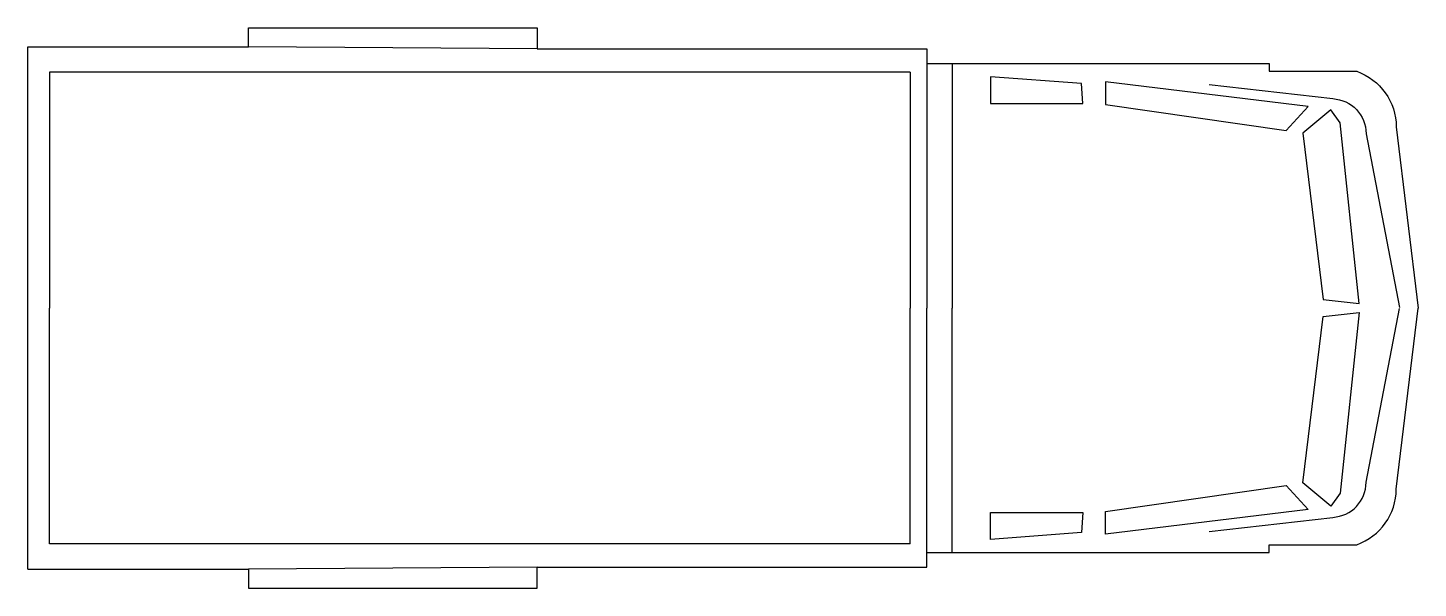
# Model space of a CAD drawing. Extents: x 0.02 to 6.17, y -1.24 to 1.24.
import ezdxf

# ---------------------------------------------------------------- set-up
doc = ezdxf.new("R2010")
doc.units = 0
doc.layers.add('SIMBOLI', color=2, linetype='CONTINUOUS')
doc.layers.add('SIMBOLI_IB', color=2, linetype='CONTINUOUS')

msp = doc.modelspace()

# ---------------------------------------------------------------- linework, layer by layer
at = {"layer": 'SIMBOLI', "color": 0}
for p, q in [((0.9978, 1.1573), (0.9978, 1.2409)), ((0.9978, 1.2409), (2.2738, 1.2409)), ((2.2738, 1.2409), (2.2738, 1.1476)), ((0.0219, -1.1539), (0.0219, 1.1573)), ((0.0219, 1.1573), (0.9978, 1.1573)), ((2.2738, 1.1476), (3.998, 1.1476)), ((3.998, 1.1476), (3.998, 1.0832)), ((3.998, 1.0832), (5.511, 1.0832)), ((5.511, 1.0832), (5.511, 1.0486)), ((5.511, -1.0798), (5.511, -1.0452)), ((3.998, -1.0798), (5.511, -1.0798)), ((3.998, -1.1442), (3.998, -1.0798)), ((0.0219, -1.1539), (0.9978, -1.1539)), ((0.9978, -1.1539), (0.9978, -1.2375)), ((2.2738, -1.1442), (3.998, -1.1442)), ((2.2738, -1.2375), (2.2738, -1.1442)), ((0.9978, -1.2375), (2.2738, -1.2375))]:
    msp.add_line(p, q, dxfattribs=at)
for points in [[(5.511, 1.0486), (5.8992, 1.0486, -0.316098), (6.0737, 0.8024), (6.1708, 0.0017)], [(5.511, -1.0452), (5.8992, -1.0452, 0.316098), (6.0737, -0.799), (6.1708, 0.0017)]]:
    msp.add_lwpolyline(points, format="xyb", dxfattribs=at)
at = {"layer": 'SIMBOLI_IB', "color": 0}
for p, q in [((2.2738, 1.1476), (0.9978, 1.1573)), ((3.998, 1.0832), (3.998, 0.0017)), ((4.1097, 1.0833), (4.1097, 0.0017)), ((3.9245, 1.045), (0.118, 1.045)), ((0.118, 1.045), (0.118, 0.0017)), ((3.9245, 1.045), (3.9245, 0.0017)), ((4.6817, 0.9951), (4.2786, 1.0248)), ((4.2786, 1.0248), (4.2786, 0.9063)), ((4.6872, 0.9063), (4.6817, 0.9951)), ((4.7879, 1.0019), (4.7879, 0.9012)), ((5.6841, 0.8935), (4.7879, 1.0019)), ((4.2786, 0.9063), (4.6872, 0.9063)), ((4.7879, 0.9012), (5.5875, 0.7872)), ((5.5875, 0.7872), (5.6841, 0.8935)), ((5.7849, 0.8786), (5.661, 0.775)), ((5.8258, 0.82), (5.7849, 0.8786)), ((5.9093, 0.022), (5.8258, 0.82)), ((5.661, 0.775), (5.7499, 0.0396)), ((0.118, -1.0416), (0.118, 0.0017)), ((3.9245, -1.0416), (3.9245, 0.0017)), ((3.998, -1.0798), (3.998, 0.0017)), ((4.1097, -1.0798), (4.1097, 0.0017)), ((5.7499, 0.0396), (5.9093, 0.022)), ((5.661, -0.7715), (5.7499, -0.0362)), ((5.7499, -0.0362), (5.9093, -0.0186)), ((5.9093, -0.0186), (5.8258, -0.8166)), ((4.7879, -0.8977), (5.5875, -0.7838)), ((5.5875, -0.7838), (5.6841, -0.89)), ((5.7849, -0.8751), (5.661, -0.7715)), ((5.8258, -0.8166), (5.7849, -0.8751)), ((4.2786, -0.9029), (4.6872, -0.9029)), ((4.2786, -1.0214), (4.2786, -0.9029)), ((4.6872, -0.9029), (4.6817, -0.9916)), ((5.6841, -0.89), (4.7879, -0.9985)), ((4.7879, -0.9985), (4.7879, -0.8977)), ((3.9245, -1.0416), (0.118, -1.0416)), ((4.6817, -0.9916), (4.2786, -1.0214)), ((2.2738, -1.1442), (0.9978, -1.1539))]:
    msp.add_line(p, q, dxfattribs=at)
for points in [[(5.2469, 0.9899), (5.793, 0.9276, -0.397159), (5.9402, 0.7724), (6.0877, 0.0044)], [(5.2469, -0.9865), (5.793, -0.9241, 0.397159), (5.9402, -0.769), (6.0877, -0.001)]]:
    msp.add_lwpolyline(points, format="xyb", dxfattribs=at)

doc.saveas('drawing.dxf')
